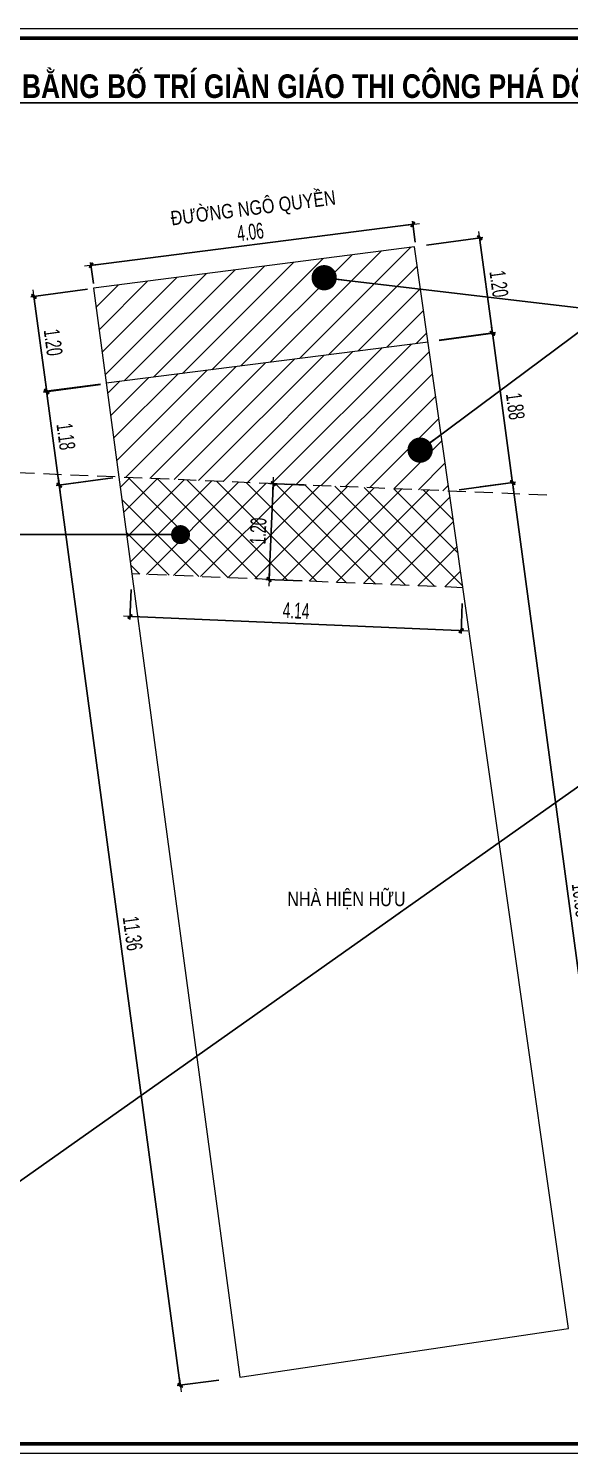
# Model space of a CAD drawing. Header units: millimetres. Extents: x 480521 to 6014615, y -961280 to 187869.
# Drawn here: x 735929 to 742693, y 152229 to 170049 of the extents above; entities that cross this region are included whole.
import ezdxf
from ezdxf.enums import TextEntityAlignment as Align

# ---------------------------------------------------------------- set-up
doc = ezdxf.new("R2010")
doc.units = ezdxf.units.MM
doc.header["$LTSCALE"] = 600
doc.header["$MEASUREMENT"] = 0
doc.linetypes.add('HIDDEN', pattern=[0.375, 0.25, -0.125])
doc.layers.get('0').update_dxf_attribs({"lineweight": 0})
doc.layers.get('Defpoints').update_dxf_attribs({"lineweight": 0})
for name, color, linetype, lineweight in [('dim', 144, 'Continuous', 13), ('Khungten_LCDI', 7, 'Continuous', 25), ('LC Dim', 8, 'Continuous', 18), ('LC Hatch @ 1 (1)', 252, 'Continuous', 9), ('LC Net khuat', 4, 'HIDDEN', 13), ('LC Net thay', 7, 'Continuous', 25), ('LC Text1', 3, 'Continuous', 20), ('LC Text2', 7, 'Continuous', 25)]:
    doc.layers.add(name, color=color, linetype=linetype, lineweight=lineweight)
doc.layers.add('KCS_Plotter', color=11, linetype='Continuous', plot=False)
doc.styles.add('HOATBIF', font='hoatbif.shx', dxfattribs={"width": 0.65})
doc.styles.add('Khungten', font='VHAVAN.TTF', dxfattribs={"width": 0.9, "height": 5000})
doc.styles.add('LC 1', font='VHAVANB.TTF')
doc.styles.add('LC3', font='VHARIALB.TTF', dxfattribs={"width": 0.8})
doc.styles.add('T2', font='VHARIAL.TTF', dxfattribs={"width": 0.8})
doc.styles.add('Title', font='VHBLACK.TTF')
doc.dimstyles.new('1-100 (1-60)', dxfattribs={"dimscale": 79, "dimtxt": 2.5, "dimasz": 0.35, "dimexe": 0.5, "dimexo": 0, "dimgap": 0.8, "dimtad": 1, "dimdec": 0, "dimzin": 0, "dimdsep": 46, "dimtxsty": 'HOATBIF', "dimblk1": 'DOT', "dimblk2": 'DOT', "dimsah": 1, "dimcen": -1, "dimdle": 1, "dimclrd": 256, "dimclre": 256, "dimclrt": 4, "dimadec": 3, "dimazin": 2, "dimtfac": 0.333333, "dimtdec": 0, "dimtix": 1, "dimtmove": 2, "dimatfit": 3, "dimldrblk": 'DOT', "dimfxl": 1, "dimtvp": 0.833333, "dimtolj": 1, "dimtzin": 0, "dimarcsym": 0})

# ---------------------------------------------------------------- blocks, each defined once
blk = doc.blocks.new('lcdi fix')
at = {"layer": 'Defpoints', "lineweight": 0}
blk.add_lwpolyline([(-1200, -14850), (-1200, 14850), (40800, 14850), (40800, -14850)], close=True, dxfattribs=at)
at = {"layer": 'Khungten_LCDI', "color": 5, "lineweight": 60}
blk.add_lwpolyline([(0, -14650), (0, 14650), (40600, 14650), (40600, -14650)], close=True, dxfattribs=at)
at = {"color": 7, "style": 'Khungten', "width": 0.8}
for tag, p in [('REVISION', (39499, -10746)), ('NGAYHT', (39546, -11609))]:
    blk.add_attdef(tag, text='', height=200, dxfattribs=at).set_placement(p, align=Align.CENTER)
at = {"layer": 'LC Text1', "color": 3, "style": 'LC 1', "width": 1.834006}
for tag, p, p2 in [('TENBANVE1', (36913, -8886), (40339, -8886)), ('TENBANVE2', (36913, -9562), (40339, -9562))]:
    blk.add_attdef(tag, text='', height=250, dxfattribs=at).set_placement(p, p2, align=Align.FIT)
at = {"layer": 'LC Text1', "style": 'Title', "width": 0.7}
blk.add_attdef('SOBANVE', text='', height=250, dxfattribs=at).set_placement((39562, -13896), align=Align.CENTER)
blk = doc.blocks.new('TIEUDE1')
at = {"layer": 'LC Text2', "color": 7, "style": 'LC 1'}
blk.add_attdef('TIªU§Ò', text='', height=5, dxfattribs=at).set_placement((0, 0), align=Align.BOTTOM_CENTER)
blk.add_attdef('TL', text='', height=3, dxfattribs=at).set_placement((0, -2), align=Align.TOP_CENTER)
blk = doc.blocks.new('DOT')
at = {"layer": 'dim'}
for p, q in [((-1, -1), (1, 1)), ((-3, 0), (3, 0))]:
    blk.add_line(p, q, dxfattribs=at)
blk.add_lwpolyline([(0.5, 1), (-1, -0.5), (-0.5, -1), (1, 0.5)], close=True, dxfattribs=at)
blk = doc.blocks.new('*D34')
at = {"layer": 'Defpoints', "color": 0, "transparency": 16777216}
for p in [(736827, 165603), (736314, 164339), (736984, 164429)]:
    blk.add_point(p, dxfattribs=at)
at = {"layer": 'LC Dim', "lineweight": -2, "transparency": 16777216}
for p, q in [((736827, 165603), (736117, 165508)), ((736160, 165486), (736310, 164366)), ((736984, 164429), (736275, 164334))]:
    blk.add_line(p, q, dxfattribs=at)
at = {"layer": 'LC Dim', "lineweight": -2, "transparency": 16777216, "xscale": 27.65, "yscale": 27.65, "zscale": 27.65}
for p, rotation in [((736156, 165513), 97.65300308051432), ((736314, 164339), 277.6530030805143)]:
    blk.add_blockref('DOT', p, dxfattribs=dict(at, rotation=rotation))
at = {"layer": 'LC Dim', "color": 4, "transparency": 16777216, "insert": (736396, 164947), "char_height": 197.5, "attachment_point": 5, "rotation": 277.653, "style": 'HOATBIF'}
blk.add_mtext('\\A1;1.18', dxfattribs=at)
blk = doc.blocks.new('_Dot')
at = {"color": 0, "linetype": 'ByBlock', "lineweight": -2}
blk.add_line((-0.5, 0), (-1, 0), dxfattribs=at)
at = {"color": 0, "linetype": 'ByBlock', "const_width": 0.5}
blk.add_lwpolyline([(-0.25, 0, 1), (0.25, 0, 1)], format="xyb", close=True, dxfattribs=at)
blk = doc.blocks.new('*D35')
at = {"layer": 'Defpoints', "color": 0, "transparency": 16777216}
for p in [(736796, 164404), (737826, 153083), (738308, 153148)]:
    blk.add_point(p, dxfattribs=at)
at = {"layer": 'LC Dim', "lineweight": -2, "transparency": 16777216}
for p, q in [((736796, 164404), (736275, 164334)), ((736318, 164311), (737823, 153111)), ((738308, 153148), (737787, 153078))]:
    blk.add_line(p, q, dxfattribs=at)
at = {"layer": 'LC Dim', "lineweight": -2, "transparency": 16777216, "xscale": 27.65, "yscale": 27.65, "zscale": 27.65}
for p, rotation in [((736314, 164339), 97.65300308051432), ((737826, 153083), 277.6530030805143)]:
    blk.add_blockref('DOT', p, dxfattribs=dict(at, rotation=rotation))
at = {"layer": 'LC Dim', "color": 4, "transparency": 16777216, "insert": (737231, 158733), "char_height": 197.5, "attachment_point": 5, "rotation": 277.653, "style": 'HOATBIF'}
blk.add_mtext('\\A1;11.36', dxfattribs=at)
blk = doc.blocks.new('*D36')
at = {"layer": 'Defpoints', "color": 0, "transparency": 16777216}
for p in [(741575, 164316), (741981, 164371), (742984, 153834)]:
    blk.add_point(p, dxfattribs=at)
at = {"layer": 'LC Dim', "lineweight": -2, "transparency": 16777216}
for p, q in [((741575, 164316), (742020, 164376)), ((743385, 153916), (741984, 164343)), ((742984, 153834), (743428, 153894))]:
    blk.add_line(p, q, dxfattribs=at)
at = {"layer": 'LC Dim', "lineweight": -2, "transparency": 16777216, "xscale": 27.65, "yscale": 27.65, "zscale": 27.65}
for p, rotation in [((741981, 164371), 97.65300308051432), ((743389, 153889), 277.6530030805143)]:
    blk.add_blockref('DOT', p, dxfattribs=dict(at, rotation=rotation))
at = {"layer": 'LC Dim', "color": 4, "transparency": 16777216, "insert": (742845, 159151), "char_height": 197.5, "attachment_point": 5, "rotation": 277.653, "style": 'HOATBIF'}
blk.add_mtext('\\A1;10.58', dxfattribs=at)
blk = doc.blocks.new('*D37')
at = {"layer": 'Defpoints', "color": 0, "transparency": 16777216}
for p in [(741064, 166148), (741730, 166237), (741315, 164281)]:
    blk.add_point(p, dxfattribs=at)
at = {"layer": 'LC Dim', "lineweight": -2, "transparency": 16777216}
for p, q in [((741064, 166148), (741769, 166242)), ((741977, 164398), (741734, 166210)), ((741315, 164281), (742020, 164376))]:
    blk.add_line(p, q, dxfattribs=at)
at = {"layer": 'LC Dim', "lineweight": -2, "transparency": 16777216, "xscale": 27.65, "yscale": 27.65, "zscale": 27.65}
for p, rotation in [((741730, 166237), 97.65300308051432), ((741981, 164371), 277.6530030805143)]:
    blk.add_blockref('DOT', p, dxfattribs=dict(at, rotation=rotation))
at = {"layer": 'LC Dim', "color": 4, "transparency": 16777216, "insert": (742016, 165325), "char_height": 197.5, "attachment_point": 5, "rotation": 277.653, "style": 'HOATBIF'}
blk.add_mtext('\\A1;1.88', dxfattribs=at)
blk = doc.blocks.new('*D38')
at = {"layer": 'Defpoints', "color": 0, "transparency": 16777216}
for p in [(740735, 167602), (740764, 167376), (736740, 166860)]:
    blk.add_point(p, dxfattribs=at)
at = {"layer": 'LC Dim', "lineweight": -2, "transparency": 16777216}
for p, q in [((736739, 167089), (740708, 167598)), ((740764, 167376), (740730, 167641)), ((736740, 166860), (736706, 167125))]:
    blk.add_line(p, q, dxfattribs=at)
at = {"layer": 'LC Dim', "lineweight": -2, "transparency": 16777216, "xscale": 27.65, "yscale": 27.65, "zscale": 27.65}
for p, rotation in [((740735, 167602), 7.305014785101688), ((736711, 167086), 187.3050147851017)]:
    blk.add_blockref('DOT', p, dxfattribs=dict(at, rotation=rotation))
at = {"layer": 'LC Dim', "color": 4, "transparency": 16777216, "insert": (738703, 167504), "char_height": 197.5, "attachment_point": 5, "rotation": 7.305, "style": 'HOATBIF'}
blk.add_mtext('\\A1;4.06', dxfattribs=at)
blk = doc.blocks.new('*D39')
at = {"layer": 'Defpoints', "color": 0, "transparency": 16777216}
for p in [(739401, 164340), (738937, 163158), (739350, 163141)]:
    blk.add_point(p, dxfattribs=at)
at = {"layer": 'LC Dim', "lineweight": -2, "transparency": 16777216}
for p, q in [((738987, 164330), (738938, 163186)), ((739401, 164340), (738948, 164359)), ((739350, 163141), (738898, 163160))]:
    blk.add_line(p, q, dxfattribs=at)
at = {"layer": 'LC Dim', "lineweight": -2, "transparency": 16777216, "xscale": 27.65, "yscale": 27.65, "zscale": 27.65}
for p, rotation in [((738988, 164357), 87.58164035203451), ((738937, 163158), 267.5816403520345)]:
    blk.add_blockref('DOT', p, dxfattribs=dict(at, rotation=rotation))
at = {"layer": 'LC Dim', "color": 4, "transparency": 16777216, "insert": (738801, 163765), "char_height": 197.5, "attachment_point": 5, "rotation": 87.5816, "style": 'HOATBIF'}
blk.add_mtext('\\A1;1.20', dxfattribs=at)
blk = doc.blocks.new('*D40')
at = {"layer": 'Defpoints', "color": 0, "transparency": 16777216}
for p in [(737212, 163035), (741353, 162860), (737198, 162696)]:
    blk.add_point(p, dxfattribs=at)
at = {"layer": 'LC Dim', "lineweight": -2, "transparency": 16777216}
for p, q in [((737212, 163035), (737196, 162657)), ((741353, 162860), (741337, 162482)), ((741311, 162522), (737225, 162695))]:
    blk.add_line(p, q, dxfattribs=at)
at = {"layer": 'LC Dim', "lineweight": -2, "transparency": 16777216, "xscale": 27.65, "yscale": 27.65, "zscale": 27.65}
for p, rotation in [((737198, 162696), 177.5816403528612), ((741339, 162521), 357.5816403528612)]:
    blk.add_blockref('DOT', p, dxfattribs=dict(at, rotation=rotation))
at = {"layer": 'LC Dim', "color": 4, "transparency": 16777216, "insert": (739275, 162770), "char_height": 197.5, "attachment_point": 5, "rotation": 357.5816, "style": 'HOATBIF'}
blk.add_mtext('\\A1;4.14', dxfattribs=at)
blk = doc.blocks.new('*D41')
at = {"layer": 'Defpoints', "color": 0, "transparency": 16777216}
for p in [(735997, 166697), (736667, 166788), (736827, 165598)]:
    blk.add_point(p, dxfattribs=at)
at = {"layer": 'LC Dim', "lineweight": -2, "transparency": 16777216}
for p, q in [((736667, 166788), (735958, 166692)), ((736153, 165536), (736001, 166670)), ((736827, 165598), (736118, 165503))]:
    blk.add_line(p, q, dxfattribs=at)
at = {"layer": 'LC Dim', "lineweight": -2, "transparency": 16777216, "xscale": 27.65, "yscale": 27.65, "zscale": 27.65}
for p, rotation in [((735997, 166697), 97.65302977034239), ((736157, 165508), 277.6530297703424)]:
    blk.add_blockref('DOT', p, dxfattribs=dict(at, rotation=rotation))
at = {"layer": 'LC Dim', "color": 4, "transparency": 16777216, "insert": (736237, 166124), "char_height": 197.5, "attachment_point": 5, "rotation": 277.653, "style": 'HOATBIF'}
blk.add_mtext('\\A1;1.20', dxfattribs=at)
blk = doc.blocks.new('*D42')
at = {"layer": 'Defpoints', "color": 0, "transparency": 16777216}
for p in [(740904, 167340), (741570, 167430), (741064, 166151)]:
    blk.add_point(p, dxfattribs=at)
at = {"layer": 'LC Dim', "lineweight": -2, "transparency": 16777216}
for p, q in [((740904, 167340), (741609, 167435)), ((741726, 166268), (741573, 167402)), ((741064, 166151), (741769, 166246))]:
    blk.add_line(p, q, dxfattribs=at)
at = {"layer": 'LC Dim', "lineweight": -2, "transparency": 16777216, "xscale": 27.65, "yscale": 27.65, "zscale": 27.65}
for p, rotation in [((741570, 167430), 97.65302977034239), ((741729, 166240), 277.6530297703424)]:
    blk.add_blockref('DOT', p, dxfattribs=dict(at, rotation=rotation))
at = {"layer": 'LC Dim', "color": 4, "transparency": 16777216, "insert": (741810, 166856), "char_height": 197.5, "attachment_point": 5, "rotation": 277.653, "style": 'HOATBIF'}
blk.add_mtext('\\A1;1.20', dxfattribs=at)

msp = doc.modelspace()

# ---------------------------------------------------------------- hatches: boundary and pattern name
at = {"layer": 'LC Hatch @ 1 (1)', "ltscale": 2}
h = msp.add_hatch(dxfattribs=at)
h.set_pattern_fill('ANSI31', color=256, scale=1800)
h.paths.add_polyline_path([(740755.097, 167316.924), (736740.38, 166802.27), (736900.192, 165612.937), (740924.157, 166128.776)])
h = msp.add_hatch(dxfattribs=at)
h.set_pattern_fill('ANSI31', color=256, scale=1800)
h.set_pattern_definition([(45, (22240.14, 18.29), (-159.099026, 159.099026), [])])
h.paths.add_polyline_path([(741189.447, 164264.326), (741189.447, 164264.326), (740924.157, 166128.776), (736900.192, 165612.937), (737057.959, 164438.813)])
h = msp.add_hatch(dxfattribs=at)
h.set_pattern_fill('ANSI37', color=256, scale=2000)
h.set_pattern_definition([(45, (27.13, 18.29), (-176.776695, 176.776695), []), (135, (27.13, 18.29), (-176.776695, -176.776695), [])])
h.paths.add_polyline_path([(741189.447, 164264.326), (737057.959, 164438.813), (737057.959, 164438.813), (737220.268, 163230.888), (741361.379, 163055.995)])

# ---------------------------------------------------------------- linework, layer by layer
at = {"layer": 'LC Net khuat', "color": 1, "lineweight": 13, "ltscale": 1.5, "flags": 128}
for points in [[(742409.136, 164212.815), (735113.847, 164520.92)], [(741361.379, 163055.995), (737220.268, 163230.888)]]:
    msp.add_lwpolyline(points, dxfattribs=at)
at = {"layer": 'LC Net thay', "color": 7, "linetype": 'Continuous', "lineweight": 0}
for p, q in [((740755.097, 167316.924), (736740.38, 166802.27)), ((741189.447, 164264.326), (740755.097, 167316.924)), ((736740.38, 166802.27), (737057.959, 164438.813)), ((740924.157, 166128.776), (736900.192, 165612.937)), ((737057.959, 164438.813), (738570.369, 153183.266)), ((742679.343, 153793.392), (741189.447, 164264.326)), ((738570.369, 153183.266), (742679.343, 153793.392))]:
    msp.add_line(p, q, dxfattribs=at)

# ---------------------------------------------------------------- block references
at = {"layer": 'LC Net thay', "xscale": 0.6000000155618168, "yscale": 0.6000000155618168, "zscale": 0.6000000155618168}
msp.add_blockref('lcdi fix', (731724.637, 161139.194), dxfattribs=at)
at = {"layer": 'LC Text2'}
ref = msp.add_blockref('TIEUDE1', (740145.613, 169091.835), dxfattribs=dict(at, xscale=60.00000000003865, yscale=60.00000000003865, zscale=60.00000000003865))
ref.add_attrib('TIªU§Ò', '%%UmÆt b»ng bè trÝ giµn gi¸o thi c«ng ph¸ dì, c\xadìng chÕ', dxfattribs={"color": 7, "height": 295.46488, "style": 'LC3', "width": 0.8}).set_placement((740145.613, 169091.835), align=Align.BOTTOM_CENTER)

# ---------------------------------------------------------------- texts
at = {"layer": 'LC Text2', "style": 'T2', "width": 0.8}
msp.add_text('®\xadêng ng« quyÒn', height=180, rotation=7.3050148, dxfattribs=at).set_placement((737719.015, 167585.233))

# ---------------------------------------------------------------- dimensions: what is measured, and where the dimension line sits
at = {"layer": 'LC Dim'}
for p1, p2, distance, picture, middle in [((736740.346, 166859.859), (740764.311, 167375.699), 227.875, '*D38', (738702.762, 167504.441)), ((739400.555, 164339.877), (739349.92, 163140.946), -413.155, '*D39', (738800.645, 163764.679)), ((741353.086, 162859.634), (737211.975, 163034.527), 338.789, '*D40', (739275.069, 162770.399))]:
    dim = msp.add_aligned_dim(p1=p1, p2=p2, distance=distance, dimstyle='1-100 (1-60)', override={"dimdec": 2, "dimlfac": 0.001}, dxfattribs=at)
    dim.commit()
    dim.dimension.update_dxf_attribs({"geometry": picture, "text_midpoint": middle})
for base, p1, p2, angle, picture, middle in [((741569.629, 167429.571), (741063.885, 166150.852), (740904.08, 167340.141), 277.6530298, '*D42', (741810.04, 166856.494)), ((735997.066, 166697.47), (736827.196, 165598.252), (736667.39, 166787.542), 277.6530298, '*D41', (736237.476, 166124.393)), ((741729.871, 166237.04), (741315.11, 164281.212), (741064.322, 166147.61), 277.6530031, '*D37', (742015.772, 165325.408)), ((736313.995, 164338.846), (736826.553, 165603.042), (736984.32, 164428.918), 277.6530031, '*D34', (736395.619, 164947.476)), ((737826.405, 153083.3), (736795.565, 164403.555), (738307.975, 153148.008), 277.6530031, '*D35', (737230.707, 158732.641)), ((741980.659, 164370.642), (742983.813, 153834.303), (741575.361, 164316.182), 277.6530031, '*D36', (742845.392, 159151.27))]:
    dim = msp.add_linear_dim(base=base, p1=p1, p2=p2, angle=angle, dimstyle='1-100 (1-60)', override={"dimdec": 2, "dimlfac": 0.001}, dxfattribs=at)
    dim.commit()
    dim.dimension.update_dxf_attribs({"geometry": picture, "text_midpoint": middle})

# ---------------------------------------------------------------- leaders
for points, override in [([(739625.653, 166932.507), (743158.004, 166512.692), (748211.858, 166512.692)], {"dimasz": 4, "dimdec": 2, "dimlfac": 0.001}), ([(740825.136, 164776.715), (743158.004, 166512.692), (748211.858, 166512.692)], {"dimasz": 4, "dimdec": 2, "dimlfac": 0.001}), ([(737829.646, 163720.202), (733416.598, 163720.202)], {"dimasz": 3, "dimdec": 2, "dimlfac": 0.001})]:
    msp.add_leader(points, dimstyle='1-100 (1-60)', override=override, dxfattribs=at)

# ---------------------------------------------------------------- next in the draw order: texts
at = {"layer": 'LC Text2', "insert": (739164.051, 159253.858), "char_height": 180, "width": 1438.55853, "attachment_point": 1, "style": 'T2', "bg_fill": 3, "box_fill_scale": 1.5, "bg_fill_color": 256, "bg_fill_transparency": 0}
msp.add_mtext('nhµ hiÖn h÷u', dxfattribs=at)

# ---------------------------------------------------------------- next in the draw order: linework, layer by layer
at = {"layer": 'KCS_Plotter'}
msp.add_line((731004.637, 152229.194), (756204.637, 170049.194), dxfattribs=at)

doc.saveas('drawing.dxf')
